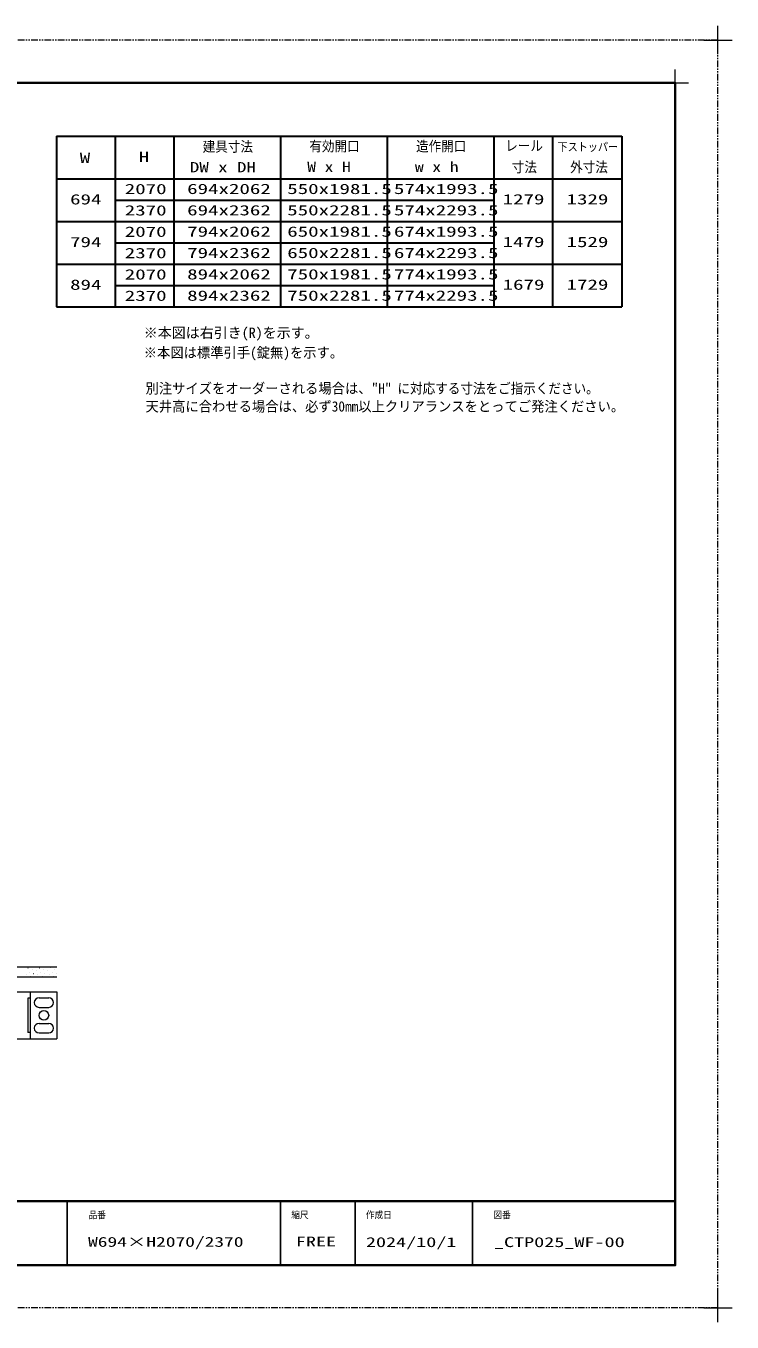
# Model space of a CAD drawing. Units: millimetres, scale not verified. Extents: x -1306 to 1306, y -607 to 607.
# Drawn here: x -262 to 400, y -607 to 607 of the extents above; entities that cross this region are included whole.
import ezdxf
from ezdxf.enums import TextEntityAlignment as Align

# ---------------------------------------------------------------- set-up
doc = ezdxf.new("R2010")
doc.units = ezdxf.units.MM
doc.header["$LTSCALE"] = 5
doc.linetypes.add('USER2', pattern=[2.5, 1.25, -0.25, 0.25, -0.25, 0.25, -0.25])
for name, color, linetype, lineweight in [('0-1_線(黄)', 2, 'Continuous', 15), ('0-3_ハッチング', 6, 'Continuous', 9), ('0-4_線(白)', 7, 'Continuous', 30), ('0-5_線(水)', 4, 'Continuous', 9), ('0-7_0', 3, 'Continuous', 25), ('0-8_DEFPOINTS', 7, 'Continuous', 5), ('0-9_陰線', 1, 'USER2', 9), ('0-E_図面枠', 7, 'Continuous', 35), ('0-F_一般', 7, 'Continuous', 5)]:
    doc.layers.add(name, color=color, linetype=linetype, lineweight=lineweight)
doc.styles.add('ＭＳ ゴシック', font='')
doc.styles.get('ＭＳ ゴシック').set_extended_font_data('MS Gothic')

# ---------------------------------------------------------------- blocks, each defined once
blk = doc.blocks.new('グループ-13-1')
at = {"layer": '0-F_一般'}
for p, q in [((62041.6, -14029.5), (62041.6, -13365.5)), ((61709.6, -13697.5), (62373.6, -13697.5))]:
    blk.add_line(p, q, dxfattribs=at)

msp = doc.modelspace()

# ---------------------------------------------------------------- linework, layer by layer
at = {"layer": '0-1_線(黄)'}
for p, q in [((-431.868, -274.388), (-232.868, -274.388)), ((-431.868, -283.888), (-232.615, -283.888))]:
    msp.add_line(p, q, dxfattribs=at)
at = {"layer": '0-3_ハッチング'}
for p, q in [((-259.775, -275.308), (-259.725, -275.308)), ((-258.449, -279.286), (-258.399, -279.286)), ((-255.798, -276.634), (-255.748, -276.634)), ((-251.82, -277.96), (-251.77, -277.96)), ((-249.169, -275.308), (-249.119, -275.308)), ((-247.843, -279.286), (-247.793, -279.286)), ((-245.191, -276.634), (-245.141, -276.634)), ((-241.214, -277.96), (-241.164, -277.96)), ((-238.562, -275.308), (-238.512, -275.308)), ((-237.236, -279.286), (-237.186, -279.286)), ((-234.585, -276.634), (-234.535, -276.634)), ((-261.101, -281.938), (-261.051, -281.938)), ((-257.124, -283.263), (-257.074, -283.263)), ((-254.472, -280.612), (-254.422, -280.612)), ((-250.495, -281.938), (-250.445, -281.938)), ((-246.517, -283.263), (-246.467, -283.263)), ((-243.865, -280.612), (-243.815, -280.612)), ((-239.888, -281.938), (-239.838, -281.938)), ((-235.91, -283.263), (-235.86, -283.263)), ((-233.259, -280.612), (-233.209, -280.612))]:
    msp.add_line(p, q, dxfattribs=at)
at = {"layer": '0-4_線(白)'}
for p, q in [((-232.964, 504), (-232.964, 344)), ((-232.964, 504), (297.036, 504)), ((-232.964, 504), (297.036, 504)), ((-177.964, 504), (-177.964, 344)), ((-122.964, 504), (-122.964, 344)), ((-22.964, 504), (-22.964, 344)), ((77.036, 504), (77.036, 344)), ((177.036, 504), (177.036, 344)), ((232.036, 504), (232.036, 424)), ((232.036, 504), (232.036, 344)), ((297.036, 504), (297.036, 344)), ((-232.964, 464), (297.036, 464)), ((-177.964, 444), (177.036, 444)), ((-232.964, 424), (297.036, 424)), ((-177.964, 404), (177.036, 404)), ((-232.964, 384), (297.036, 384)), ((-177.964, 364), (177.036, 364)), ((-232.964, 344), (297.036, 344))]:
    msp.add_line(p, q, dxfattribs=at)
at = {"layer": '0-5_線(水)'}
for p, q in [((-271.867, -297.888), (-232.867, -297.888)), ((-257.867, -297.888), (-257.867, -341.888)), ((-249.367, -303.388), (-240.367, -303.388)), ((-232.867, -297.888), (-232.867, -341.888)), ((-257.867, -303.888), (-259.867, -303.888)), ((-259.867, -303.888), (-259.867, -335.888)), ((-249.367, -312.388), (-240.367, -312.388)), ((-249.367, -327.388), (-240.367, -327.388)), ((-257.867, -335.888), (-259.867, -335.888)), ((-249.367, -336.388), (-240.367, -336.388)), ((-271.867, -341.888), (-232.867, -341.888))]:
    msp.add_line(p, q, dxfattribs=at)
msp.add_circle((-244.867, -319.888), 4.5, dxfattribs=at)
for centre, start, end in [((-249.367, -307.888), 90, 270), ((-240.367, -307.888), 270, 90), ((-249.367, -331.888), 90, 270), ((-240.367, -331.888), 270, 90)]:
    msp.add_arc(centre, 4.5, start, end, dxfattribs=at)
at = {"layer": '0-7_0', "color": 7}
for p, q in [((-222.964, -494), (-222.964, -554)), ((-22.964, -494), (-22.964, -554)), ((47.036, -494), (47.036, -554)), ((157.036, -494), (157.036, -554))]:
    msp.add_line(p, q, dxfattribs=at)
at = {"layer": '0-8_DEFPOINTS'}
for p, q in [((347.036, 541.55), (347.036, 566.45)), ((334.586, 554), (359.486, 554))]:
    msp.add_line(p, q, dxfattribs=at)
at = {"layer": '0-9_陰線', "color": 4}
for p, q in [((387.036, 594), (-1292.964, 594)), ((387.036, -594), (387.036, 594)), ((387.036, -594), (-1292.964, -594))]:
    msp.add_line(p, q, dxfattribs=at)
at = {"layer": '0-E_図面枠'}
msp.add_line((-1252.964, -494), (347.036, -494), dxfattribs=at)
msp.add_lwpolyline([(-1252.964, -554), (347.036, -554), (347.036, 554), (-1252.964, 554)], close=True, dxfattribs=at)

# ---------------------------------------------------------------- block references
at = {"layer": '0-9_陰線', "xscale": 0.04, "yscale": 0.04}
for p in [(-2094.629, 1141.9), (-2094.629, -46.1)]:
    msp.add_blockref('グループ-13-1', p, dxfattribs=at)

# ---------------------------------------------------------------- texts
at = {"layer": '0-1_線(黄)', "style": 'ＭＳ ゴシック'}
for s, height, width, p in [('建具寸法', 9.604, 0.9, (-95.965, 486.519)), ('有効開口', 9.604, 0.9, (4.021, 486.873)), ('造作開口', 9.604, 0.9, (104.021, 486.873)), ('レール', 9.604, 0.9, (187.676, 487.344)), ('下ストッパー', 7.697, 0.9, (236.724, 487.714)), ('W', 9.604, 1.5, (-211.217, 475.906)), ('H', 9.604, 1.5, (-155.826, 476.887)), ('DW x DH', 9.621, 1.35, (-107.962, 467.19)), ('W x H', 9.604, 1.25, (2.044, 467.615)), ('w x h', 9.604, 1.25, (102.981, 467.615)), ('寸法', 9.604, 0.9, (193.802, 467.325)), ('外寸法', 9.604, 0.9, (248.477, 467.325)), ('694', 9.604, 1.5, (-220.276, 437.121)), ('2070', 9.604, 1.5, (-169.024, 446.763)), ('694x2062', 9.604, 1.5, (-110.524, 446.865)), ('550x1981.5', 9.604, 1.5, (-16.7, 446.865)), ('574x1993.5', 9.604, 1.5, (83.3, 446.865)), ('1279', 9.604, 1.5, (185.192, 437.157)), ('1329', 9.604, 1.5, (245.142, 437.157)), ('2370', 9.604, 1.5, (-169.024, 426.763)), ('694x2362', 9.604, 1.5, (-110.524, 426.865)), ('550x2281.5', 9.604, 1.5, (-16.7, 426.865)), ('574x2293.5', 9.604, 1.5, (83.3, 426.865)), ('2070', 9.604, 1.5, (-169.024, 406.763)), ('794x2062', 9.604, 1.5, (-110.524, 406.865)), ('650x1981.5', 9.604, 1.5, (-16.7, 406.865)), ('674x1993.5', 9.604, 1.5, (83.3, 406.865)), ('794', 9.604, 1.5, (-220.276, 397.121)), ('1479', 9.604, 1.5, (185.192, 397.157)), ('1529', 9.604, 1.5, (245.142, 397.157)), ('2370', 9.604, 1.5, (-169.024, 386.763)), ('794x2362', 9.604, 1.5, (-110.524, 386.865)), ('650x2281.5', 9.604, 1.5, (-16.7, 386.865)), ('674x2293.5', 9.604, 1.5, (83.3, 386.865)), ('2070', 9.604, 1.5, (-169.024, 366.763)), ('894x2062', 9.604, 1.5, (-110.524, 366.865)), ('750x1981.5', 9.604, 1.5, (-16.7, 366.865)), ('774x1993.5', 9.604, 1.5, (83.3, 366.865)), ('894', 9.604, 1.5, (-220.276, 357.121)), ('1679', 9.604, 1.5, (185.192, 357.157)), ('1729', 9.604, 1.5, (245.142, 357.157)), ('2370', 9.604, 1.5, (-169.024, 346.763)), ('894x2362', 9.604, 1.5, (-110.524, 346.865)), ('750x2281.5', 9.604, 1.5, (-16.7, 346.865)), ('774x2293.5', 9.604, 1.5, (83.3, 346.865)), ('※本図は標準引手(錠無)を示す。', 9.621, 0.95, (-151.244, 293.488)), ('別注サイズをオーダーされる場合は、"H"', 9.621, 0.95, (-149.552, 259.955)), ('に対応する寸法をご指示ください。', 9.604, 0.9, (86.64, 259.955)), ('天井高に合わせる場合は、必ず30mm以上クリアランスをとってご発注ください。', 9.621, 0.95, (-149.552, 243.05))]:
    msp.add_text(s, height=height, dxfattribs=dict(at, width=width)).set_placement(p, align=Align.BOTTOM_LEFT)
msp.add_text('※本図は右引き(R)を示す。', height=9.621, dxfattribs=at).set_placement((-151.244, 312.06), align=Align.BOTTOM_LEFT)
at = {"layer": '0-E_図面枠', "style": 'ＭＳ ゴシック'}
for s, height, width, p in [('品番', 6.452, 0.9, (-202.964, -512.073)), ('縮尺', 6.452, 0.9, (-12.964, -512.038)), ('作成日', 6.452, 0.9, (57.036, -511.963)), ('図番', 6.452, 0.9, (176.633, -512.073)), ('W694×H2070/2370', 9.236, 1.45, (-203.459, -539.518)), ('FREE', 9.238, 1.5, (-8.665, -539.129)), ('2024/10/1', 9.238, 1.5, (57.036, -539.776)), ('_CTP025_WF-00', 9.238, 1.5, (177.071, -539.776))]:
    msp.add_text(s, height=height, dxfattribs=dict(at, width=width)).set_placement(p, align=Align.BOTTOM_LEFT)

doc.saveas('drawing.dxf')
